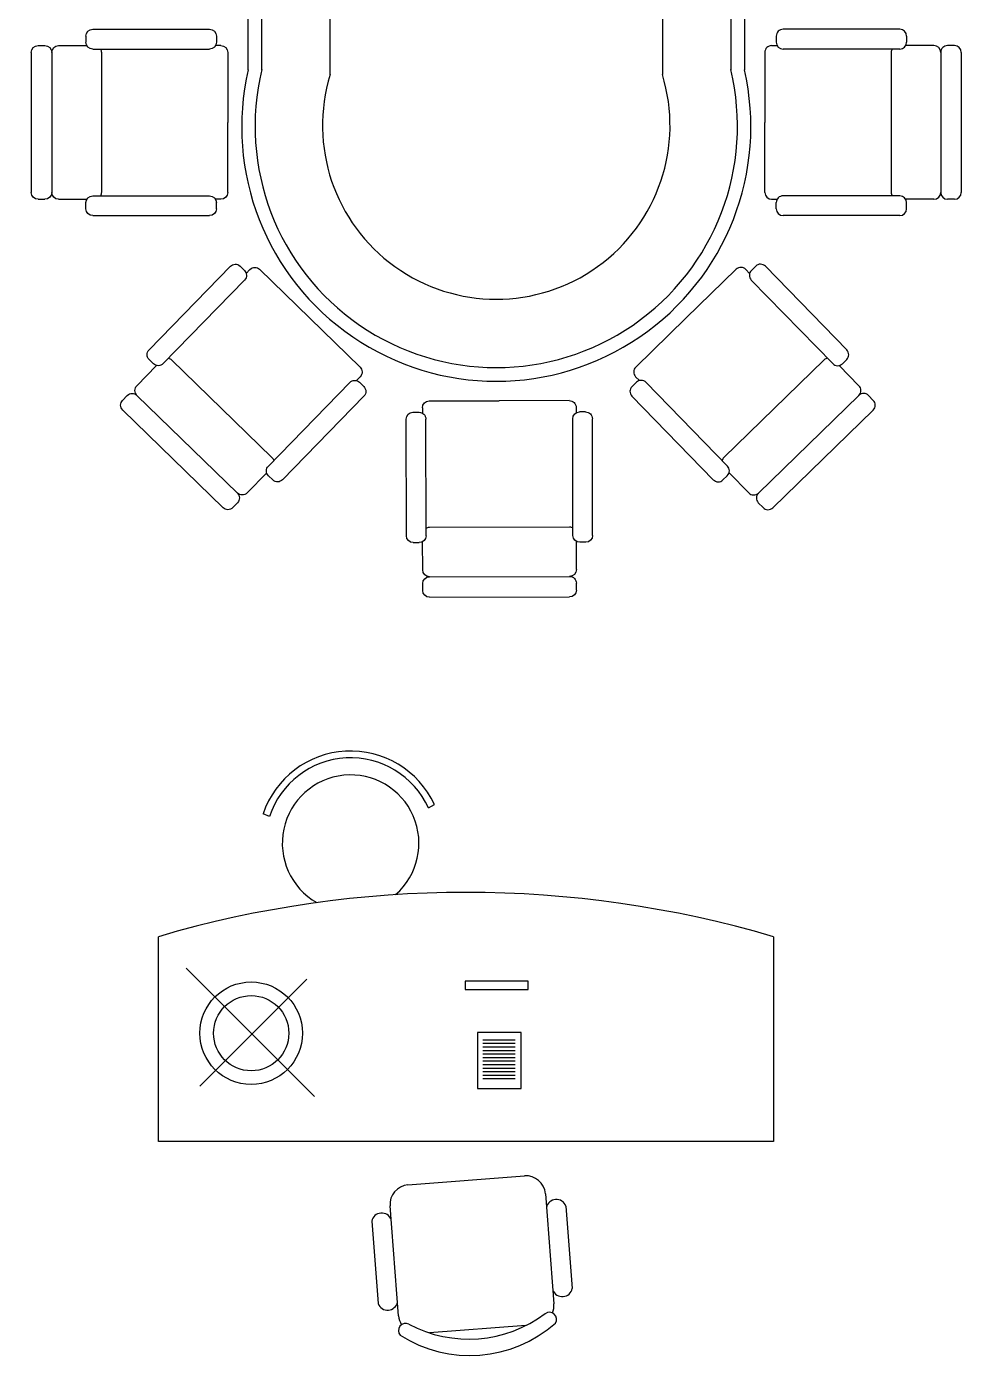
# Model space of a CAD drawing. Extents: x -42728 to 99010, y -18674 to 47645.
# Drawn here: x -14553 to -11818, y 26898 to 30819 of the extents above; entities that cross this region are included whole.
import ezdxf

# ---------------------------------------------------------------- set-up
doc = ezdxf.new("R2010")
doc.units = 0
doc.header["$LTSCALE"] = 100
doc.header["$MEASUREMENT"] = 0
doc.layers.get('0').update_dxf_attribs({"linetype": 'CONTINUOUS'})
doc.layers.add('2', color=3, linetype='CONTINUOUS')
doc.layers.add('3', color=4, linetype='CONTINUOUS')

# ---------------------------------------------------------------- blocks, each defined once
blk = doc.blocks.new('CHAIR-3')
at = {"layer": '2', "color": 3}
for p, q in [((-225, 554.8), (-225, 534.8)), ((-205, 574.8), (205, 574.8)), ((225, 554.8), (225, 534.8)), ((-205, 514.8), (205, 514.8)), ((-225, 494.8), (-225, 412.2)), ((225, 494.8), (225, 412.2)), ((-272.6, 394.8), (-272.6, 53.3)), ((-252.6, 414.8), (-234.9, 414.8)), ((252.6, 414.8), (234.9, 414.8)), ((272.6, 394.8), (272.6, 53.3)), ((-252.6, 33.3), (-234.9, 33.3)), ((-225, 20), (-225, 35.9)), ((-205, 0), (0, 0)), ((205, 0), (0, 0)), ((225, 20), (225, 35.9)), ((252.6, 33.3), (234.9, 33.3))]:
    blk.add_line(p, q, dxfattribs=at)
at = {"layer": '2'}
for p, q in [((-214.9, 394.8), (-214.9, 53.3)), ((214.9, 394.8), (214.9, 53.3)), ((-205, 369.8), (205, 369.8))]:
    blk.add_line(p, q, dxfattribs=at)
at = {"layer": '2', "color": 3}
for centre, start, end in [((-205, 554.8), 90, 180), ((205, 554.8), 0, 90), ((-205, 534.8), 180, 270), ((-205, 494.8), 90, 180), ((205, 534.8), 270, 0), ((205, 494.8), 0, 90), ((-252.6, 394.8), 90, 180), ((-234.9, 394.8), 0, 90), ((234.9, 394.8), 90, 180), ((252.6, 394.8), 0, 90), ((-252.6, 53.3), 180, 270), ((-234.9, 53.3), 270, 0), ((234.9, 53.3), 180, 270), ((252.6, 53.3), 270, 360), ((-205, 20), 180, 270), ((205, 20), 270, 0)]:
    blk.add_arc(centre, 20, start, end, dxfattribs=at)
at = {"layer": '2'}
for centre, start, end in [((-205, 389.8), 240.3276, 270), ((205, 389.8), 270, 299.6724), ((205, 389.8), 270, 299.6724)]:
    blk.add_arc(centre, 20, start, end, dxfattribs=at)
blk = doc.blocks.new('DESK04')
at = {"layer": '2', "color": 3}
for p, q in [((-756.9, -1185.9), (-756.9, 848.8)), ((695.5, 848.8), (695.5, -1185.9))]:
    blk.add_line(p, q, dxfattribs=at)
for centre, start, end in [((-30.7, 1015.7), 347.0574, 192.9426), ((-30.7, -1352.8), 167.0574, 12.9426)]:
    blk.add_arc(centre, 745.1, start, end, dxfattribs=at)
at = {"layer": '3', "color": 1}
for p, q in [((-516.9, -1200.4), (-516.9, 863.2)), ((455.5, 863.2), (455.5, -1200.4)), ((-716.9, -1185.9), (-716.9, 848.8)), ((655.5, 848.8), (655.5, -1185.9))]:
    blk.add_line(p, q, dxfattribs=at)
for centre, radius, start, end in [((-30.7, 1014.8), 706, 346.3989, 193.6011), ((-30.7, 1012.3), 508.5, 342.9567, 197.0433), ((-30.7, -1351.9), 706, 166.3989, 13.6011), ((-30.7, -1349.4), 508.5, 162.9567, 17.0433)]:
    blk.add_arc(centre, radius, start, end, dxfattribs=at)
at = {"layer": '3'}
for p, rotation in [((-22, 1817.8), 359.8965548543934), ((-576.3, 1576.2), 44.22339293613494), ((-830, 1028.4), 90), ((-816.7, 227.1), 90), ((-816.7, -565), 90), ((755.3, -1340.3), 270), ((524.5, -1913.3), 224.223392936135)]:
    blk.add_blockref('CHAIR-3', p, dxfattribs=dict(at, rotation=rotation))
at = {"layer": '3', "xscale": -1}
for p, rotation in [((524.5, 1576.2), 315.776607063865), ((742, 1028.4), 270), ((755.3, 227.1), 270), ((755.3, -565), 270), ((-816.7, -1340.3), 90), ((-576.3, -1913.3), 135.7766070638651), ((-22, -2155), 180.1034451456066)]:
    blk.add_blockref('CHAIR-3', p, dxfattribs=dict(at, rotation=rotation))
blk = doc.blocks.new('A$C532718A3')
for p, q in [((790.3, 1601.8), (807.8, 1611.7)), ((325.3, 1576.7), (306.7, 1584.3)), ((0, 624.9), (0, 1224.9)), ((1800, 1224.9), (1800, 624.9)), ((81.2, 1132.9), (457.2, 756.8)), ((434.6, 1100.2), (121.4, 787)), ((1082.2, 1094.2), (898, 1094.2)), ((898, 1094.2), (898, 1070.1)), ((898, 1070.1), (1082.2, 1070.1)), ((1082.2, 1070.1), (1082.2, 1094.2)), ((934.1, 944.4), (934.1, 780.9)), ((1061.6, 944.4), (934.1, 944.4)), ((1061.6, 780.9), (1061.6, 944.4)), ((1044.3, 922), (949.6, 922)), ((1044.3, 911.7), (949.6, 911.7)), ((1044.3, 901.4), (949.6, 901.4)), ((1044.3, 891), (949.6, 891)), ((1044.3, 880.7), (949.6, 880.7)), ((1044.3, 870.4), (949.6, 870.4)), ((1044.3, 860.1), (949.6, 860.1)), ((1044.3, 849.7), (949.6, 849.7)), ((1044.3, 839.4), (949.6, 839.4)), ((1044.3, 829.1), (949.6, 829.1)), ((1044.3, 818.7), (949.6, 818.7)), ((1044.3, 808.4), (949.6, 808.4)), ((934.1, 780.9), (1061.6, 780.9)), ((1800, 624.9), (0, 624.9)), ((730.5, 498.2), (1071.5, 524.7)), ((1132.7, 472.3), (1157.8, 150.3)), ((703.1, 114.9), (678.1, 437)), ((1192.7, 436.5), (1211.5, 194.9)), ((624.4, 392.3), (643.2, 150.8)), ((1075.8, 86.7), (793.9, 64.8))]:
    blk.add_line(p, q)
for radius in [150, 110]:
    blk.add_circle((271.7, 942.3), radius)
for centre, radius, start, end in [((562.7, 1498.4), 270, 24.7986, 161.4536), ((562.7, 1498.4), 250, 24.416, 161.7476), ((562.7, 1498.4), 200, 311.2203, 240.3439), ((900, -1832.7), 3187.3, 73.5983, 106.4017), ((1075.9, 467.9), 57, 4.4455, 94.4455), ((734.9, 441.4), 57, 94.4455, 184.4455), ((1164.9, 426), 29.7, 20.7057, 168.1853), ((653.5, 386.2), 29.7, 20.7057, 168.1853), ((1182.4, 201), 29.7, 200.7057, 348.1853), ((671, 161.3), 29.7, 200.7057, 348.1853), ((908.1, 420.1), 373.2, 242.0212, 306.8697), ((1144.6, 104.6), 20.8, 327.7554, 126.4729), ((1100.9, 145.9), 57, 336.861, 4.4455), ((723.3, 71.8), 20.8, 62.4181, 221.1355), ((760, 119.3), 57, 184.4455, 212.0299), ((911.3, 378.9), 380, 237.5756, 311.3154)]:
    blk.add_arc(centre, radius, start, end)

msp = doc.modelspace()

# ---------------------------------------------------------------- block references
for name, p in [('DESK04', (-13147.78534, 31879.63344)), ('A$C532718A3', (-14167.464, 26930.94477))]:
    msp.add_blockref(name, p)

doc.saveas('drawing.dxf')
